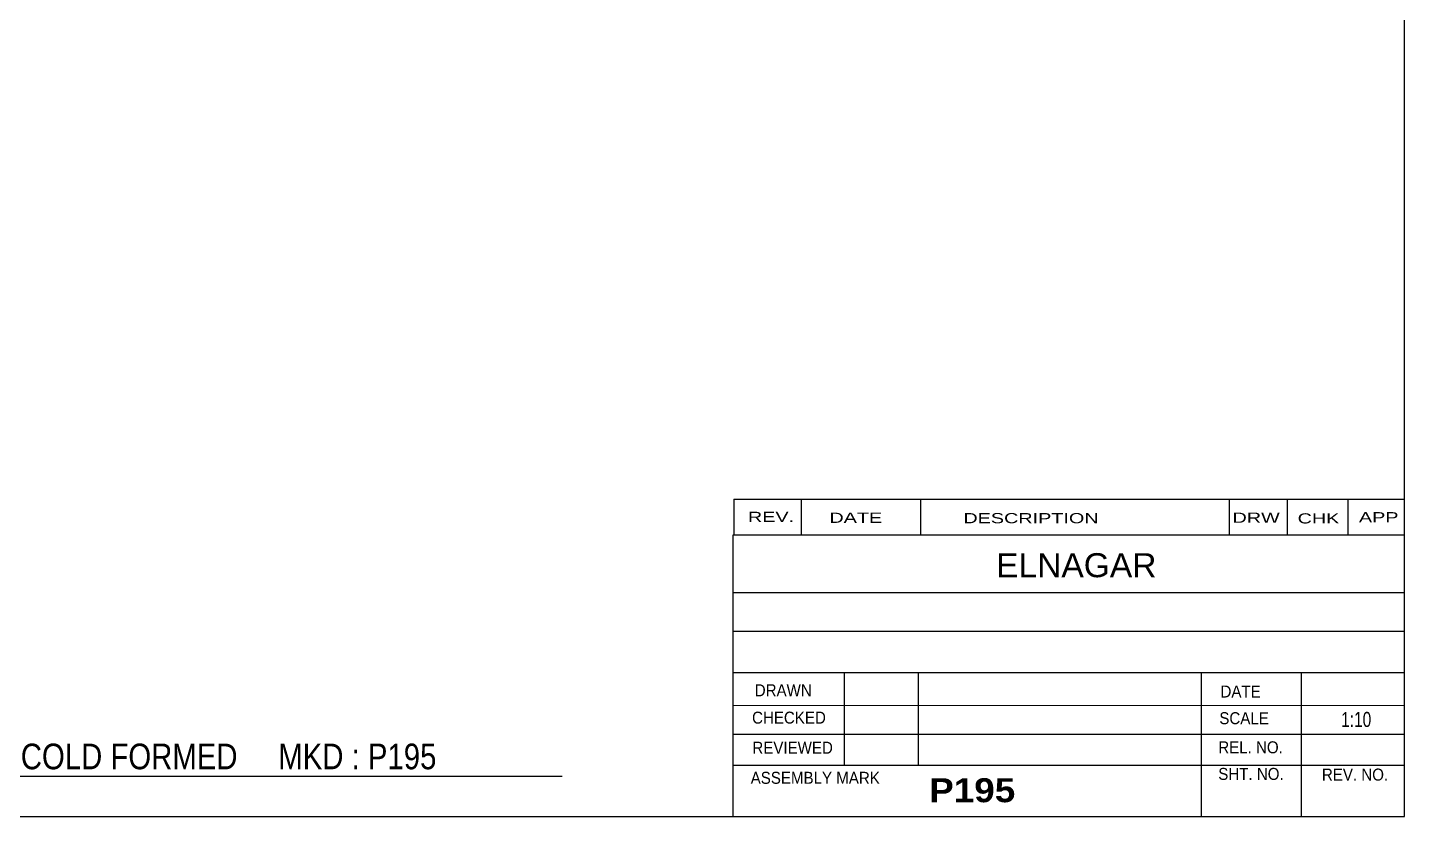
# Model space of a CAD drawing. Header units: millimetres. Extents: x -81 to 321, y -169 to 108.
# Drawn here: x 141.6 to 321.2, y -169.2 to -66.3 of the extents above; entities that cross this region are included whole.
import ezdxf

# ---------------------------------------------------------------- set-up
doc = ezdxf.new("R2010")
doc.units = ezdxf.units.MM
doc.styles.add('Arial', font='ARIAL.TTF', dxfattribs={"height": 0.2})
doc.styles.add('Arial Bold', font='ARIALBD.TTF', dxfattribs={"height": 0.2})
doc.styles.add('Arial Narrow', font='ARIALN.TTF', dxfattribs={"height": 0.2})

# ---------------------------------------------------------------- blocks, each defined once
blk = doc.blocks.new('Unknown-629083151-2129')
at = {"color": 5, "linetype": 'Continuous'}
for p, q in [((321.25, -169.25), (321.25, 107.75)), ((-78.75, -169.25), (321.25, -169.25))]:
    blk.add_line(p, q, dxfattribs=at)
blk = doc.blocks.new('CBS_REVISION-629083151-2193')
at = {"color": 7, "linetype": 'Continuous'}
for p, q in [((233.74, -127.87), (321.24, -127.87)), ((233.74, -127.87), (233.74, -132.5)), ((242.54, -127.87), (242.54, -132.5)), ((258.13, -127.87), (258.13, -132.44)), ((298.39, -127.87), (298.39, -132.5)), ((305.93, -127.87), (305.93, -132.5)), ((313.88, -127.87), (313.88, -132.5)), ((233.74, -132.5), (321.24, -132.5))]:
    blk.add_line(p, q, dxfattribs=at)
at = {"color": 7, "style": 'Arial Narrow', "width": 1.7}
for s, height, p in [('REV.', 1.326, (235.6, -130.82)), ('DATE', 1.326, (246.23, -130.94)), ('DESCRIPTION', 1.3257, (263.71, -130.99)), ('DRW', 1.326, (298.82, -130.93)), ('CHK', 1.326, (307.31, -131.02)), ('APP', 1.326, (315.31, -130.87))]:
    blk.add_text(s, height=height, dxfattribs=at).set_placement(p)
blk = doc.blocks.new('CBS_CALLOFF-629083151-2191')
at = {"color": 7, "linetype": 'Continuous'}
blk.add_line((95.13, -163.98), (211.36, -164), dxfattribs=at)
at = {"color": 3, "linetype": 'Continuous', "style": 'Arial Narrow'}
blk.add_text('QTY= 2 Nos.      COLD FORMED     MKD : P195', height=3.3405, dxfattribs=at).set_placement((112.13, -163.09))
blk = doc.blocks.new('CBS_NAME_BLOG-629083151-2192')
at = {"color": 7, "linetype": 'Continuous'}
for p, q in [((233.66, -132.5), (321.18, -132.5)), ((233.66, -169.21), (233.66, -132.5)), ((233.66, -140.04), (321.18, -140.04)), ((233.73, -145.09), (321.25, -145.09)), ((233.66, -150.46), (321.18, -150.46)), ((248.18, -162.57), (248.18, -150.47)), ((257.87, -162.54), (257.87, -150.47)), ((294.78, -169.21), (294.78, -150.48)), ((307.83, -169.21), (307.83, -150.47)), ((233.67, -154.76), (321.25, -154.74)), ((233.66, -158.51), (321.18, -158.51)), ((233.66, -162.55), (321.18, -162.55)), ((233.66, -169.25), (321.25, -169.25))]:
    blk.add_line(p, q, dxfattribs=at)
at = {"color": 3, "linetype": 'Continuous', "style": 'Arial'}
blk.add_text('ELNAGAR', height=3.133, dxfattribs=at).set_placement((267.98, -138.03))
at = {"color": 3, "linetype": 'Continuous'}
for s, height, style, width, p in [('DRAWN', 1.566, 'Arial', 0.9, (236.49, -153.57)), ('DATE', 1.566, 'Arial', 0.9, (297.25, -153.73)), ('CHECKED', 1.566, 'Arial', 0.9, (236.14, -157.14)), ('SCALE', 1.566, 'Arial', 0.9, (297.1, -157.21)), ('1:10', 1.957, 'Arial Narrow', 0.9, (312.99, -157.57)), ('REVIEWED', 1.566, 'Arial', 0.9, (236.18, -161.06)), ('REL. NO.', 1.566, 'Arial', 0.9, (296.96, -161.01)), ('ASSEMBLY MARK', 1.5663, 'Arial', 0.9, (235.96, -164.99)), ('SHT. NO.', 1.566, 'Arial', 0.9, (296.96, -164.48)), ('REV. NO.', 1.566, 'Arial', 0.9, (310.48, -164.57)), ('P195', 3.131, 'Arial Bold', 1.1, (259.24, -167.39))]:
    blk.add_text(s, height=height, dxfattribs=dict(at, style=style, width=width)).set_placement(p)

msp = doc.modelspace()

# ---------------------------------------------------------------- block references
for name in ['Unknown-629083151-2129', 'CBS_REVISION-629083151-2193', 'CBS_NAME_BLOG-629083151-2192', 'CBS_CALLOFF-629083151-2191']:
    msp.add_blockref(name, (0, 0))

doc.saveas('drawing.dxf')
